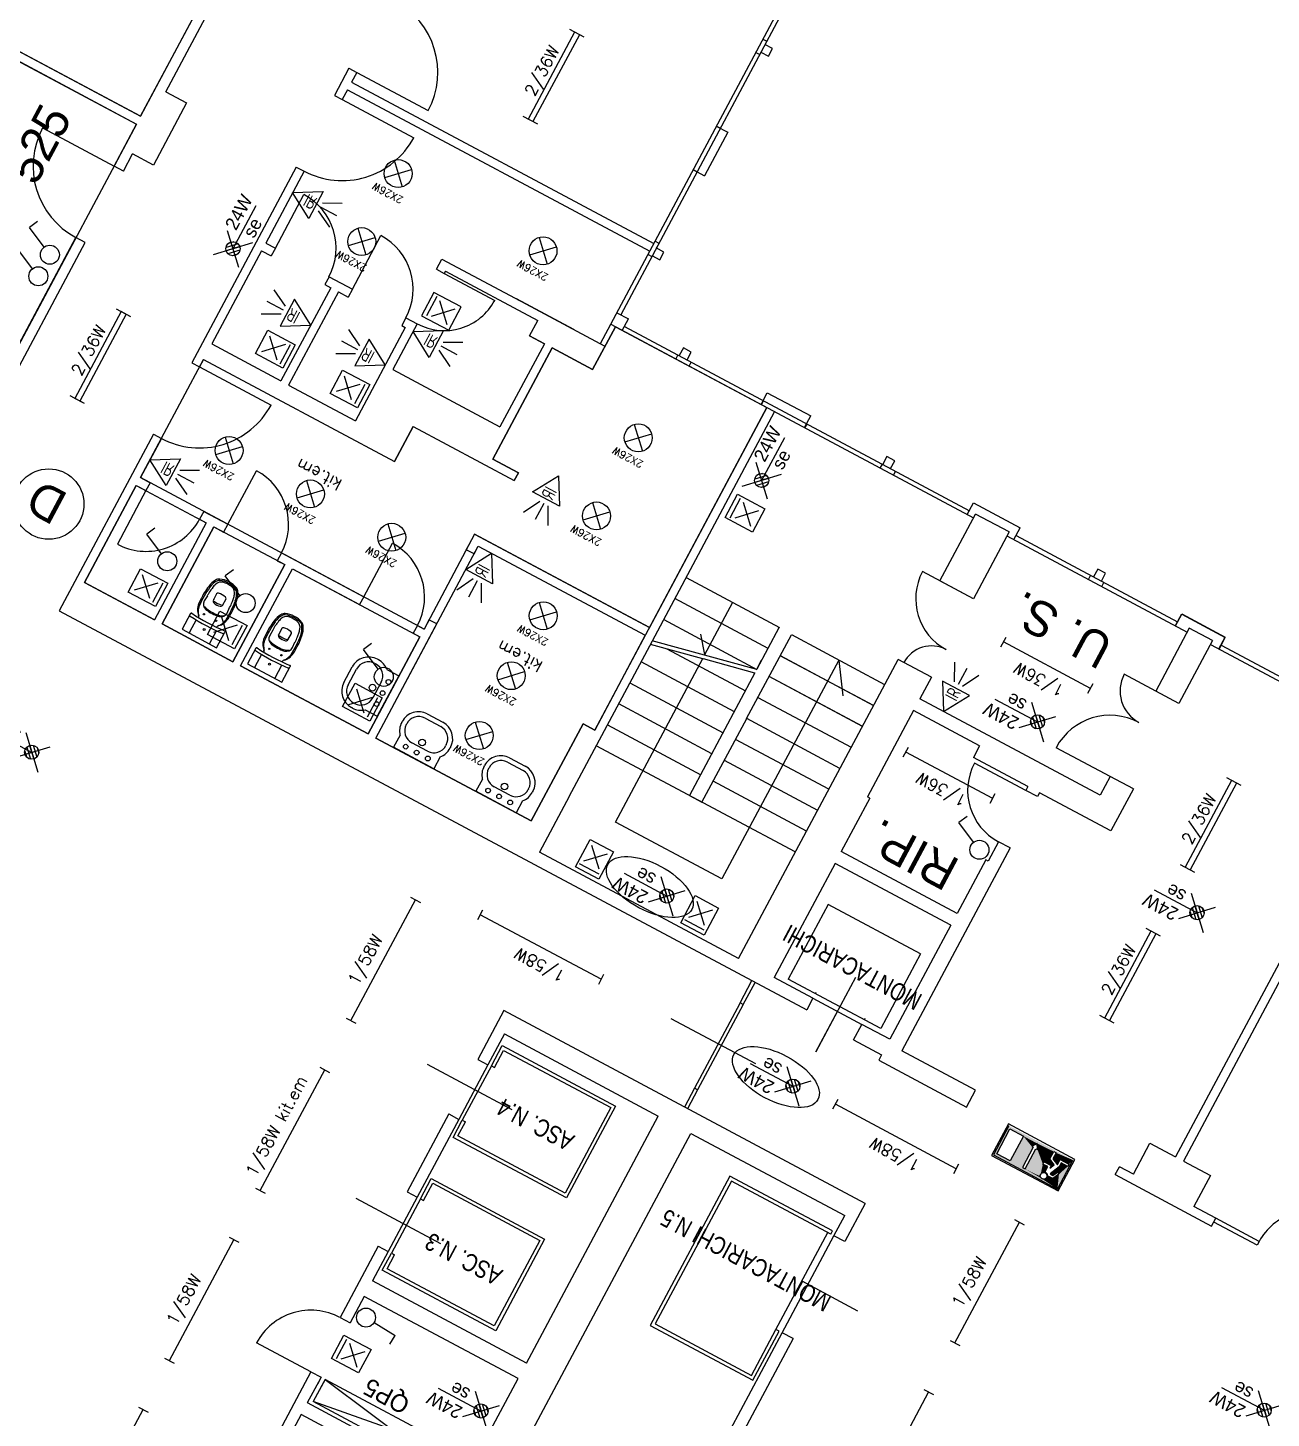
# Model space of a CAD drawing. Extents: x 1678829 to 1678895.5, y 4851385.5 to 4851457.1.
# Drawn here: x 1678856.42 to 1678870.54, y 4851420.92 to 4851436.71 of the extents above; entities that cross this region are included whole.
import ezdxf
from ezdxf.enums import TextEntityAlignment as Align

# ---------------------------------------------------------------- set-up
doc = ezdxf.new("R2010")
doc.units = 0
doc.header["$MEASUREMENT"] = 0
doc.layers.get('0').update_dxf_attribs({"linetype": 'CONTINUOUS'})
for name, color, linetype in [('ILLUMINAZIONE', 4, 'CONTINUOUS'), ('INFISSI', 160, 'CONTINUOUS'), ('Lighting', 50, 'CONTINUOUS'), ('NUOVI COMPONENTI DI PROGETTO', 230, 'CONTINUOUS'), ('QUADRI', 1, 'CONTINUOUS'), ('Room', 102, 'CONTINUOUS'), ('SanitationDevice', 9, 'CONTINUOUS'), ('Sink', 9, 'CONTINUOUS'), ('VUO3', 6, 'CONTINUOUS')]:
    doc.layers.add(name, color=color, linetype=linetype)
doc.styles.add('ROMANS', font='romans')
doc.styles.add('SPAC', font='isocp.shx')

# ---------------------------------------------------------------- blocks, each defined once
blk = doc.blocks.new('SE')
at = {"layer": 'ILLUMINAZIONE'}
for p, q in [((0.165, -0.165), (-0.167, 0.167)), ((0.152, 0.155), (-0.155, -0.152)), ((0.024, -0.077), (-0.077, 0.024)), ((0.056, -0.058), (-0.058, 0.056)), ((0.058, -0.056), (-0.056, 0.058)), ((0.077, -0.024), (-0.024, 0.077)), ((0.55, 0.001), (-0.001, 0.001)), ((0.075, 0.028), (0.028, 0.075)), ((-0.028, -0.075), (-0.075, -0.028))]:
    blk.add_line(p, q, dxfattribs=at)
blk.add_circle((0, 0), 0.0803, dxfattribs=at)
at = {"layer": 'ILLUMINAZIONE', "linetype": 'Continuous'}
for s, p in [('24W ', (0.191, 0.063)), ('se', (0.209, -0.158))]:
    blk.add_text(s, height=0.15, dxfattribs=at).set_placement(p)
blk = doc.blocks.new('proiet_est_parete')
for p, q in [((0, 0), (0, 3)), ((0, 3), (3.5, 3)), ((2.5, 0.5), (0.5, 2.5)), ((2.5, 2.5), (0.5, 0.5)), ((3, 2.75), (3, 0.25)), ((3.5, 3), (3.5, 0)), ((3.5, 0), (0, 0))]:
    blk.add_line(p, q)
blk = doc.blocks.new('rilevatore')
for p, q in [((3, 1.73), (0, 0)), ((3, -1.73), (3, 1.73)), ((0, 0), (3, -1.73)), ((3.56, 0.48), (5.54, 1.52)), ((3.54, -0.04), (5.63, -0.04)), ((3.54, -0.04), (5.63, -0.04)), ((3.56, -0.56), (5.54, -1.6))]:
    blk.add_line(p, q)
at = {"style": 'SPAC', "width": 0.8}
blk.add_text('IR', height=1.5, dxfattribs=at).set_placement((2.25, 0), align=Align.MIDDLE)
blk = doc.blocks.new('faretto')
for p, q in [((2, 2), (-2.01, -2.01)), ((2, -2.01), (-2.01, 2))]:
    blk.add_line(p, q)
blk.add_circle((0, 0), 2.83)
at = {"linetype": 'Continuous', "insert": (-3.36, 5.25), "char_height": 1.5, "width": 10.8093, "attachment_point": 1}
blk.add_mtext('{\\Fromans|c0;2X26W}', dxfattribs=at)
blk = doc.blocks.new('QUADRO')
at = {"layer": 'QUADRI'}
for p, q in [((9.39, -2.86), (-9.39, 0)), ((-9.39, -2.86), (9.39, 0)), ((-9.39, 0), (9.39, 0)), ((-9.39, -2.86), (-9.39, 0)), ((9.39, -2.86), (9.39, 0)), ((-9.39, -2.86), (9.39, -2.86))]:
    blk.add_line(p, q, dxfattribs=at)
at = {"layer": 'QUADRI', "color": 1}
for p, q in [((-9.39, -2.55), (-9.39, 0)), ((9.39, -2.55), (9.39, 0))]:
    blk.add_line(p, q, dxfattribs=at)
blk = doc.blocks.new('Pittog')
for p, q in [((0, 5.06), (0, 0)), ((10.69, 5.06), (0, 5.06)), ((0.2, 4.87), (0.2, 0.2)), ((10.49, 4.87), (0.2, 4.87)), ((5.6, 4.51), (5.6, 1.26)), ((6.01, 4.51), (5.6, 4.51)), ((6.01, 1.26), (6.01, 4.51)), ((8.01, 0.52), (8.01, 4.52)), ((8.01, 4.52), (10.16, 4.52)), ((10.16, 4.52), (10.16, 0.52)), ((10.49, 0.2), (10.49, 4.87)), ((10.69, 0), (10.69, 5.06)), ((1, 2.93), (1.47, 3.86)), ((1.33, 2.76), (1, 2.93)), ((1.69, 3.48), (1.33, 2.76)), ((1.46, 1.99), (2.14, 3.48)), ((1.46, 1.35), (1.46, 1.99)), ((1.47, 3.86), (2.32, 3.86)), ((2.14, 3.48), (1.69, 3.48)), ((2.55, 2.75), (2.22, 2.04)), ((2.22, 2.04), (3.16, 1.61)), ((2.55, 2.36), (2.55, 2.75)), ((3.7, 2.36), (2.55, 2.36)), ((2.92, 3.59), (2.92, 2.72)), ((2.92, 2.72), (3.7, 2.72)), ((3.7, 2.72), (3.7, 2.36)), ((0, 0), (10.69, 0)), ((0.43, 0.99), (0.43, 1.35)), ((0.43, 1.35), (1.46, 1.35)), ((1.82, 0.99), (0.43, 0.99)), ((2.79, 1.37), (1.82, 1.82)), ((1.82, 1.82), (1.82, 0.99)), ((2.79, 0.43), (2.79, 1.37)), ((3.16, 0.43), (2.79, 0.43)), ((3.16, 1.61), (3.16, 0.43)), ((5.34, 1.26), (5.81, 0.52)), ((5.6, 1.26), (5.34, 1.26)), ((5.81, 0.52), (6.27, 1.26)), ((6.27, 1.26), (6.01, 1.26)), ((10.16, 0.52), (8.01, 0.52))]:
    blk.add_line(p, q)
for centre, major_axis, start_param, end_param in [((2.81, 4.15), (0.335, 0.335), 5.497787, 11.780972), ((2.79, 4.1), (-0.376, 0.376), 1.264388, 2.609077)]:
    blk.add_ellipse(centre, major_axis=major_axis, ratio=1, start_param=start_param, end_param=end_param)
for points in [[(0.2, 4.87), (2.32, 3.86), (2.34, 4.15)], [(0.2, 4.87), (1.47, 3.86), (2.32, 3.86)], [(0.2, 4.87), (1, 2.93), (1.47, 3.86)], [(0.2, 4.87), (0.43, 1.35), (1, 2.93)], [(0.43, 0.99), (0.2, 4.87), (0.2, 0.2)], [(0.43, 0.99), (0.43, 1.35), (0.2, 4.87)], [(10.49, 4.87), (0.2, 4.87), (10.16, 4.52)], [(0.2, 4.87), (8.01, 4.52), (10.16, 4.52)], [(0.2, 4.87), (6.01, 4.51), (8.01, 4.52)], [(0.2, 4.87), (5.6, 4.51), (6.01, 4.51)], [(0.2, 4.87), (2.96, 4.6), (5.6, 4.51)], [(0.2, 4.87), (2.66, 4.6), (2.96, 4.6)], [(0.2, 4.87), (2.43, 4.43), (2.66, 4.6)], [(0.2, 4.87), (2.34, 4.15), (2.43, 4.43)], [(2.43, 3.87), (2.34, 4.15), (2.32, 3.86)], [(3.29, 4.15), (2.92, 2.72), (3.7, 2.72)], [(3.29, 4.15), (3.19, 3.87), (2.92, 2.72)], [(2.96, 4.6), (3.19, 4.43), (5.6, 4.51)], [(3.19, 4.43), (5.34, 1.26), (5.6, 4.51)], [(3.19, 4.43), (3.29, 4.15), (5.34, 1.26)], [(3.29, 4.15), (3.7, 2.72), (5.34, 1.26)], [(5.34, 1.26), (5.6, 1.26), (5.6, 4.51)], [(6.01, 4.51), (6.27, 1.26), (8.01, 4.52)], [(6.01, 4.51), (6.01, 1.26), (6.27, 1.26)], [(8.01, 0.52), (8.01, 4.52), (6.27, 1.26)], [(10.49, 4.87), (10.16, 4.52), (10.49, 0.2)], [(10.49, 0.2), (10.16, 4.52), (10.16, 0.52)], [(1.33, 2.76), (1, 2.93), (0.43, 1.35)], [(1.33, 2.76), (0.43, 1.35), (1.46, 1.35)], [(1.69, 3.48), (1.33, 2.76), (1.46, 1.99)], [(1.33, 2.76), (1.46, 1.35), (1.46, 1.99)], [(2.14, 3.48), (1.69, 3.48), (1.46, 1.99)], [(2.55, 2.36), (2.55, 2.75), (2.22, 2.04)], [(2.55, 2.36), (2.22, 2.04), (3.16, 1.61)], [(2.43, 3.87), (2.32, 3.86), (2.47, 3.68)], [(2.66, 3.7), (2.43, 3.87), (2.47, 3.68)], [(2.66, 3.7), (2.47, 3.68), (2.68, 3.58)], [(3.7, 2.36), (2.55, 2.36), (3.16, 1.61)], [(2.96, 3.7), (2.66, 3.7), (2.92, 3.59)], [(2.66, 3.7), (2.68, 3.58), (2.92, 3.59)], [(3.19, 3.87), (2.96, 3.7), (2.92, 2.72)], [(2.96, 3.7), (2.92, 3.59), (2.92, 2.72)], [(5.34, 1.26), (3.7, 2.36), (3.16, 0.43)], [(3.7, 2.36), (3.16, 1.61), (3.16, 0.43)], [(5.34, 1.26), (3.7, 2.72), (3.7, 2.36)], [(2.79, 0.43), (1.82, 0.99), (0.2, 0.2)], [(1.82, 0.99), (0.43, 0.99), (0.2, 0.2)], [(10.49, 0.2), (10.16, 0.52), (0.2, 0.2)], [(10.16, 0.52), (8.01, 0.52), (0.2, 0.2)], [(8.01, 0.52), (5.81, 0.52), (0.2, 0.2)], [(5.81, 0.52), (3.16, 0.43), (0.2, 0.2)], [(3.16, 0.43), (2.79, 0.43), (0.2, 0.2)], [(2.79, 1.37), (1.82, 1.82), (1.82, 0.99)], [(2.79, 0.43), (2.79, 1.37), (1.82, 0.99)], [(5.81, 0.52), (5.34, 1.26), (3.16, 0.43)], [(8.01, 0.52), (6.27, 1.26), (5.81, 0.52)]]:
    blk.add_solid(points)
blk = doc.blocks.new('WC-est')
at = {"linetype": 'Continuous'}
for p, q in [((-0.22, 0), (-0.22, -0.2)), ((0.22, 0), (-0.22, 0)), ((0.22, -0.2), (0.22, 0)), ((-0.13, -0.01), (-0.13, -0.169)), ((0.13, -0.169), (0.13, -0.01)), ((-0.14, -0.4), (-0.137, -0.467)), ((-0.055, -0.451), (-0.055, -0.535)), ((0.065, -0.535), (0.065, -0.451)), ((0.147, -0.467), (0.15, -0.4))]:
    blk.add_line(p, q, dxfattribs=at)
for centre, radius in [((0, -0.115), 0.011), ((-0.072, -0.265), 0.0075), ((0.083, -0.265), 0.0075)]:
    blk.add_circle(centre, radius, dxfattribs=at)
for centre, radius, start, end in [((-0.12, -0.01), 0.01, 90, 180), ((0.12, -0.01), 0.01, 0, 90), ((-0.21, -0.165), 0.01, 180, 275.428), ((-0.21, -0.2), 0.01, 180, 275.428), ((0, -2.375), 2.21, 84.572, 95.428), ((0, -2.41), 2.21, 84.572, 95.428), ((0.102, -0.381), 0.284, 164.6255, 181.9548), ((-0.056, -0.337), 0.12, 151.7717, 164.6255), ((0.102, -0.365), 0.269, 164.6255, 171.0268), ((-0.009, -0.355), 0.17, 133.3063, 154.0024), ((-0.056, -0.322), 0.105, 151.7717, 164.6255), ((-0.011, -0.337), 0.153, 137.5508, 154.897), ((-0.16, -0.195), 0.05, 313.3063, 344.5024), ((0.16, -0.185), 0.05, 203.2803, 230.5414), ((0.021, -0.337), 0.153, 25.103, 46.9073), ((0.02, -0.355), 0.17, 25.9976, 50.5414), ((0.067, -0.322), 0.105, 15.3745, 28.2283), ((-0.091, -0.365), 0.269, 8.9732, 15.3745), ((0.067, -0.337), 0.12, 15.3745, 28.2283), ((-0.091, -0.381), 0.284, 358.0452, 15.3745), ((0.21, -0.165), 0.01, 264.572, 0), ((0.21, -0.2), 0.01, 264.572, 0), ((0.67, -0.43), 0.853, 177.3585, 189.3014), ((0.867, -0.415), 1.035, 174.9406, 188.3884), ((-0.065, -0.397), 0.075, 100.7952, 182.2744), ((0.363, -0.477), 0.5, 178.964, 186.5864), ((-0.067, -0.408), 0.0727, 97.5589, 136.1756), ((0.005, -0.763), 0.448, 89.9971, 100.7952), ((0.005, -0.763), 0.435, 89.9971, 100.7952), ((-0.045, -0.451), 0.01, 162.1397, 180), ((-0.045, -0.466), 0.01, 161.9561, 180), ((-0.028, -0.457), 0.0277, 104.25, 162.1397), ((0.005, -0.65), 0.205, 77.3196, 102.6804), ((0.005, -0.587), 0.162, 75.75, 104.25), ((0.005, -0.763), 0.448, 79.2048, 90.0029), ((0.005, -0.763), 0.435, 79.2048, 90.0029), ((0.038, -0.457), 0.0277, 17.8603, 75.75), ((0.055, -0.451), 0.01, 0, 17.8603), ((0.055, -0.466), 0.01, 0, 18.0439), ((0.077, -0.408), 0.0727, 54.7411, 82.4411), ((0.075, -0.397), 0.075, 357.7256, 79.2048), ((-0.352, -0.477), 0.5, 353.4136, 1.036), ((-0.857, -0.415), 1.035, 351.6116, 5.0594), ((-0.659, -0.43), 0.853, 350.6986, 2.6415), ((0.077, -0.534), 0.251, 187.7505, 211.5129), ((0.077, -0.534), 0.236, 187.7505, 215.2562), ((0.539, -0.456), 0.677, 186.5864, 190.256), ((0.077, -0.549), 0.206, 187.7801, 201.0468), ((-0.03, -0.598), 0.0893, 196.2564, 256.6913), ((-0.035, -0.531), 0.0198, 192.6804, 257.3196), ((0.005, -0.35), 0.205, 257.3196, 282.6804), ((0.046, -0.531), 0.0198, 282.6804, 347.3196), ((0.04, -0.598), 0.0893, 283.3087, 343.7436), ((-0.066, -0.549), 0.206, 338.9532, 352.2199), ((-0.066, -0.534), 0.236, 324.7438, 352.2495), ((-0.529, -0.456), 0.677, 349.744, 353.4136), ((-0.066, -0.534), 0.251, 328.4871, 352.2495), ((-0.073, -0.633), 0.0713, 206.583, 248.2394), ((-0.084, -0.655), 0.0352, 205.3356, 239.8801), ((0, -0.429), 0.276, 248.2394, 271.0149), ((0.001, -0.465), 0.255, 246.7401, 271.0143), ((0, -0.444), 0.246, 258.1007, 271.1389), ((0.01, -0.444), 0.246, 268.8611, 281.8993), ((0.01, -0.465), 0.24, 268.9267, 293.3435), ((0.01, -0.465), 0.255, 268.9857, 293.2599), ((0.084, -0.633), 0.0563, 291.7606, 319.0218), ((0.084, -0.633), 0.0713, 291.7606, 333.417)]:
    blk.add_arc(centre, radius, start, end, dxfattribs=at)
blk = doc.blocks.new('Water')
at = {"linetype": 'Continuous', "xscale": 10.0939360962109, "yscale": 10.0939360962109, "zscale": 10.0939360962109}
blk.add_blockref('WC-est', (-0.05, 3.41), dxfattribs=at)
blk = doc.blocks.new('LVn')
for p, q in [((-0.257, 0), (0.257, 0)), ((-0.257, -0.152), (-0.257, 0)), ((0.257, -0.154), (0.257, 0)), ((-0.101, -0.141), (0.099, -0.141)), ((-0.309, -0.3), (-0.309, -0.29)), ((-0.253, -0.304), (-0.253, -0.294)), ((0.251, -0.293), (0.251, -0.303)), ((0.308, -0.29), (0.308, -0.3)), ((0.099, -0.455), (-0.101, -0.455)), ((0.099, -0.509), (-0.1, -0.509))]:
    blk.add_line(p, q)
for centre, radius in [((-0.142, -0.07), 0.027), ((0, -0.07), 0.0263), ((0.14, -0.07), 0.0263), ((-0.001, -0.198), 0.038)]:
    blk.add_circle(centre, radius)
for centre, radius, start, end in [((-0.1, -0.29), 0.209, 138.6889, 180), ((-0.101, -0.293), 0.152, 90, 180), ((0.099, -0.293), 0.152, 0, 90), ((0.099, -0.29), 0.209, 0, 40.8403), ((-0.1, -0.3), 0.209, 180, 270), ((-0.101, -0.303), 0.152, 180, 270), ((0.099, -0.3), 0.209, 270, 0), ((0.099, -0.303), 0.152, 270, 0)]:
    blk.add_arc(centre, radius, start, end)
blk = doc.blocks.new('Lavabo')
at = {"linetype": 'Continuous', "xscale": 10.10137376824194, "yscale": 10.10137376824194, "zscale": 10.10137376824194, "rotation": 360}
blk.add_blockref('LVn', (0.01, 2), dxfattribs=at)

msp = doc.modelspace()

# ---------------------------------------------------------------- linework, layer by layer
at = {"linetype": 'Continuous'}
for p, q in [((1678853.599, 4851437.778), (1678857.657, 4851435.612)), ((1678853.646, 4851437.867), (1678857.704, 4851435.701)), ((1678857.704, 4851435.701), (1678858.707, 4851437.58)), ((1678857.989, 4851435.979), (1678858.813, 4851437.523)), ((1678860.07, 4851436.246), (1678859.905, 4851435.937)), ((1678860.07, 4851436.246), (1678860.158, 4851436.199)), ((1678860.158, 4851436.199), (1678860.099, 4851436.088)), ((1678860.099, 4851436.088), (1678863.531, 4851434.257)), ((1678857.989, 4851435.979), (1678858.227, 4851435.852)), ((1678859.905, 4851435.937), (1678859.993, 4851435.89)), ((1678860.052, 4851436), (1678859.993, 4851435.89)), ((1678860.052, 4851436), (1678863.484, 4851434.168)), ((1678858.227, 4851435.852), (1678857.85, 4851435.146)), ((1678857.403, 4851435.136), (1678857.657, 4851435.612)), ((1678857.509, 4851435.079), (1678857.612, 4851435.273)), ((1678857.85, 4851435.146), (1678857.612, 4851435.273)), ((1678857.509, 4851435.079), (1678857.403, 4851435.136)), ((1678859.472, 4851435.125), (1678858.285, 4851432.902)), ((1678859.472, 4851435.125), (1678859.56, 4851435.078)), ((1678859.56, 4851435.078), (1678859.124, 4851434.262)), ((1678855.208, 4851431.025), (1678856.969, 4851434.324)), ((1678857.075, 4851434.268), (1678856.969, 4851434.324)), ((1678855.634, 4851431.568), (1678857.075, 4851434.268)), ((1678859.077, 4851434.174), (1678858.512, 4851433.116)), ((1678859.077, 4851434.174), (1678859.187, 4851434.115)), ((1678859.124, 4851434.262), (1678859.234, 4851434.203)), ((1678859.234, 4851434.203), (1678859.187, 4851434.115)), ((1678861.062, 4851433.965), (1678861.124, 4851434.079)), ((1678861.124, 4851434.079), (1678862.015, 4851433.604)), ((1678859.843, 4851433.879), (1678859.796, 4851433.79)), ((1678859.843, 4851433.879), (1678860.108, 4851433.737)), ((1678861.062, 4851433.965), (1678861.151, 4851433.917)), ((1678861.165, 4851433.944), (1678861.151, 4851433.917)), ((1678861.165, 4851433.944), (1678862.214, 4851433.384)), ((1678859.862, 4851433.755), (1678859.297, 4851432.696)), ((1678859.95, 4851433.708), (1678859.385, 4851432.649)), ((1678859.796, 4851433.79), (1678859.862, 4851433.755)), ((1678859.95, 4851433.708), (1678860.061, 4851433.649)), ((1678860.108, 4851433.737), (1678860.061, 4851433.649)), ((1678862.623, 4851433.279), (1678861.97, 4851433.627)), ((1678861.97, 4851433.627), (1678862.976, 4851433.09)), ((1678860.844, 4851433.344), (1678860.567, 4851432.824)), ((1678860.716, 4851433.412), (1678860.669, 4851433.324)), ((1678860.716, 4851433.412), (1678860.844, 4851433.344)), ((1678862.12, 4851433.207), (1678862.214, 4851433.384)), ((1678860.709, 4851433.303), (1678860.144, 4851432.244)), ((1678860.669, 4851433.324), (1678860.709, 4851433.303)), ((1678862.12, 4851433.207), (1678862.288, 4851433.118)), ((1678862.288, 4851433.118), (1678862.12, 4851433.207)), ((1678863.094, 4851433.311), (1678862.835, 4851432.826)), ((1678858.512, 4851433.116), (1678859.297, 4851432.696)), ((1678862.376, 4851433.071), (1678861.703, 4851431.809)), ((1678862.288, 4851433.118), (1678861.784, 4851432.174)), ((1678862.835, 4851432.826), (1678862.376, 4851433.071)), ((1678858.285, 4851432.902), (1678858.373, 4851432.855)), ((1678858.418, 4851432.939), (1678858.373, 4851432.855)), ((1678858.418, 4851432.939), (1678860.588, 4851431.781)), ((1678860.567, 4851432.824), (1678861.784, 4851432.174)), ((1678859.385, 4851432.649), (1678860.144, 4851432.244)), ((1678862.86, 4851428.732), (1678864.814, 4851432.393)), ((1678863.514, 4851429.746), (1678864.902, 4851432.346)), ((1678857.852, 4851432.091), (1678856.78, 4851430.084)), ((1678857.852, 4851432.091), (1678857.94, 4851432.044)), ((1678860.8, 4851432.178), (1678860.588, 4851431.781)), ((1678860.8, 4851432.178), (1678861.947, 4851431.565)), ((1678857.94, 4851432.044), (1678857.702, 4851431.598)), ((1678861.703, 4851431.809), (1678861.994, 4851431.654)), ((1678861.994, 4851431.654), (1678861.947, 4851431.565)), ((1678857.655, 4851431.51), (1678857.066, 4851430.407)), ((1678857.655, 4851431.51), (1678857.765, 4851431.451)), ((1678857.702, 4851431.598), (1678857.812, 4851431.539)), ((1678857.812, 4851431.539), (1678857.765, 4851431.451)), ((1678858.421, 4851431.214), (1678858.374, 4851431.126)), ((1678858.421, 4851431.214), (1678858.694, 4851431.068)), ((1678866.779, 4851430.425), (1678867.184, 4851431.184)), ((1678867.564, 4851430.982), (1678867.184, 4851431.184)), ((1678858.449, 4851431.086), (1678857.86, 4851429.983)), ((1678858.537, 4851431.039), (1678857.948, 4851429.936)), ((1678858.374, 4851431.126), (1678858.449, 4851431.086)), ((1678858.537, 4851431.039), (1678858.647, 4851430.98)), ((1678858.694, 4851431.068), (1678858.647, 4851430.98)), ((1678867.564, 4851430.982), (1678867.159, 4851430.223)), ((1678861.402, 4851430.779), (1678861.449, 4851430.867)), ((1678861.449, 4851430.867), (1678861.496, 4851430.956)), ((1678861.491, 4851430.732), (1678861.538, 4851430.82)), ((1678861.496, 4851430.956), (1678863.481, 4851429.896)), ((1678861.538, 4851430.82), (1678863.434, 4851429.808)), ((1678859.303, 4851430.743), (1678859.256, 4851430.655)), ((1678859.303, 4851430.743), (1678860.238, 4851430.244)), ((1678861.491, 4851430.732), (1678861.402, 4851430.779)), ((1678858.751, 4851429.508), (1678859.34, 4851430.611)), ((1678858.839, 4851429.461), (1678859.428, 4851430.563)), ((1678859.256, 4851430.655), (1678859.34, 4851430.611)), ((1678859.428, 4851430.563), (1678860.191, 4851430.156)), ((1678857.066, 4851430.407), (1678857.86, 4851429.983)), ((1678867.159, 4851430.223), (1678866.779, 4851430.425)), ((1678860.238, 4851430.244), (1678860.191, 4851430.156)), ((1678856.78, 4851430.084), (1678865.267, 4851425.554)), ((1678857.948, 4851429.936), (1678858.751, 4851429.508)), ((1678860.374, 4851428.641), (1678861.067, 4851429.938)), ((1678860.847, 4851429.919), (1678860.8, 4851429.831)), ((1678860.847, 4851429.919), (1678860.922, 4851429.879)), ((1678860.978, 4851429.985), (1678860.922, 4851429.879)), ((1678861.067, 4851429.938), (1678860.978, 4851429.985)), ((1678869.61, 4851429.889), (1678869.229, 4851429.175)), ((1678869.875, 4851429.748), (1678869.61, 4851429.889)), ((1678860.286, 4851428.688), (1678860.875, 4851429.791)), ((1678860.8, 4851429.831), (1678860.875, 4851429.791)), ((1678862.571, 4851427.979), (1678863.514, 4851429.746)), ((1678863.513, 4851429.743), (1678863.513, 4851429.743)), ((1678869.875, 4851429.748), (1678869.493, 4851429.033)), ((1678858.839, 4851429.461), (1678860.286, 4851428.688)), ((1678864.491, 4851426.138), (1678866.304, 4851429.534)), ((1678866.683, 4851429.332), (1678866.304, 4851429.534)), ((1678866.683, 4851429.332), (1678866.551, 4851429.085)), ((1678868.598, 4851427.992), (1678866.551, 4851429.085)), ((1678869.493, 4851429.033), (1678869.229, 4851429.175)), ((1678866.48, 4851428.953), (1678865.958, 4851427.973)), ((1678867.23, 4851428.552), (1678866.48, 4851428.953)), ((1678862.139, 4851427.699), (1678862.727, 4851428.802)), ((1678862.727, 4851428.802), (1678862.86, 4851428.732)), ((1678860.374, 4851428.641), (1678862.139, 4851427.699)), ((1678867.23, 4851428.552), (1678867.16, 4851428.42)), ((1678867.777, 4851428.09), (1678867.16, 4851428.42)), ((1678868.711, 4851428.204), (1678868.598, 4851427.992)), ((1678868.975, 4851428.063), (1678868.711, 4851428.204)), ((1678862.571, 4851427.979), (1678862.232, 4851427.344)), ((1678867.777, 4851428.09), (1678867.754, 4851428.046)), ((1678867.886, 4851427.976), (1678867.754, 4851428.046)), ((1678867.91, 4851428.02), (1678867.886, 4851427.976)), ((1678868.721, 4851427.586), (1678867.91, 4851428.02)), ((1678868.975, 4851428.063), (1678868.721, 4851427.586)), ((1678865.984, 4851427.959), (1678865.659, 4851427.351)), ((1678865.984, 4851427.959), (1678865.958, 4851427.973)), ((1678871.583, 4851427.872), (1678869.454, 4851423.885)), ((1678871.671, 4851427.825), (1678869.543, 4851423.838)), ((1678864.491, 4851426.138), (1678862.232, 4851427.344)), ((1678866.974, 4851426.649), (1678865.659, 4851427.351)), ((1678867.575, 4851427.393), (1678866.346, 4851425.091)), ((1678867.443, 4851427.464), (1678867.325, 4851427.243)), ((1678867.575, 4851427.393), (1678867.443, 4851427.464)), ((1678865.589, 4851427.218), (1678864.896, 4851425.921)), ((1678866.903, 4851426.517), (1678865.589, 4851427.218)), ((1678867.299, 4851427.258), (1678866.974, 4851426.649)), ((1678867.325, 4851427.243), (1678867.299, 4851427.258)), ((1678866.903, 4851426.517), (1678866.211, 4851425.22)), ((1678864.511, 4851425.634), (1678864.645, 4851425.886)), ((1678864.546, 4851425.616), (1678864.68, 4851425.867)), ((1678865.337, 4851425.686), (1678864.896, 4851425.921)), ((1678864.546, 4851425.616), (1678864.511, 4851425.634)), ((1678865.337, 4851425.686), (1678865.267, 4851425.554)), ((1678861.828, 4851425.546), (1678861.531, 4851424.99)), ((1678865.93, 4851423.356), (1678861.828, 4851425.546)), ((1678865.799, 4851425.213), (1678865.893, 4851425.389)), ((1678866.211, 4851425.22), (1678865.893, 4851425.389)), ((1678861.834, 4851425.282), (1678861.646, 4851424.929)), ((1678861.834, 4851425.282), (1678863.581, 4851424.349)), ((1678865.799, 4851425.213), (1678866.117, 4851425.043)), ((1678861.531, 4851424.99), (1678861.646, 4851424.929)), ((1678866.117, 4851425.043), (1678866.084, 4851424.982)), ((1678866.084, 4851424.982), (1678867.081, 4851424.449)), ((1678867.184, 4851424.643), (1678866.346, 4851425.091)), ((1678863.993, 4851424.664), (1678863.879, 4851424.451)), ((1678864.028, 4851424.645), (1678863.993, 4851424.664)), ((1678864.028, 4851424.645), (1678863.914, 4851424.432)), ((1678867.081, 4851424.449), (1678867.184, 4851424.643)), ((1678861.202, 4851424.373), (1678860.731, 4851423.49)), ((1678861.202, 4851424.373), (1678861.316, 4851424.311)), ((1678862.084, 4851421.544), (1678863.581, 4851424.349)), ((1678861.316, 4851424.311), (1678860.845, 4851423.429)), ((1678861.715, 4851419.961), (1678863.952, 4851424.152)), ((1678863.952, 4851424.152), (1678865.698, 4851423.219)), ((1678868.975, 4851423.688), (1678869.163, 4851424.04)), ((1678869.163, 4851424.04), (1678869.454, 4851423.885)), ((1678868.769, 4851423.684), (1678868.816, 4851423.772)), ((1678868.975, 4851423.688), (1678868.816, 4851423.772)), ((1678869.543, 4851423.838), (1678869.851, 4851423.673)), ((1678868.769, 4851423.684), (1678869.863, 4851423.1)), ((1678869.851, 4851423.673), (1678869.663, 4851423.32)), ((1678860.731, 4851423.49), (1678860.845, 4851423.429)), ((1678865.93, 4851423.356), (1678865.699, 4851422.924)), ((1678869.91, 4851423.188), (1678869.663, 4851423.32)), ((1678865.576, 4851422.99), (1678865.698, 4851423.219)), ((1678869.863, 4851423.1), (1678869.91, 4851423.188)), ((1678865.699, 4851422.924), (1678865.576, 4851422.99)), ((1678860.401, 4851422.873), (1678859.968, 4851422.061)), ((1678860.516, 4851422.812), (1678860.337, 4851422.476)), ((1678860.401, 4851422.873), (1678860.516, 4851422.812)), ((1678862.084, 4851421.544), (1678860.337, 4851422.476)), ((1678860.243, 4851422.3), (1678860.083, 4851422)), ((1678861.989, 4851421.368), (1678860.243, 4851422.3)), ((1678859.968, 4851422.061), (1678860.083, 4851422)), ((1678863.97, 4851419.982), (1678864.987, 4851421.887)), ((1678865.111, 4851421.821), (1678864.094, 4851419.916)), ((1678865.111, 4851421.821), (1678864.987, 4851421.887)), ((1678859.638, 4851421.444), (1678859.181, 4851420.588)), ((1678859.745, 4851421.369), (1678859.596, 4851421.091)), ((1678859.638, 4851421.444), (1678859.753, 4851421.382)), ((1678859.753, 4851421.382), (1678859.711, 4851421.303)), ((1678861.344, 4851420.159), (1678861.989, 4851421.368)), ((1678861.344, 4851420.159), (1678859.597, 4851421.092)), ((1678859.527, 4851420.959), (1678859.296, 4851420.527)), ((1678861.274, 4851420.027), (1678859.527, 4851420.959))]:
    msp.add_line(p, q, dxfattribs=at)
msp.add_circle((1678856.661, 4851431.298), 0.4, dxfattribs=at)
at = {"layer": 'ILLUMINAZIONE', "linetype": 'Continuous'}
for p, q in [((1678862.739, 4851436.598), (1678862.576, 4851436.686)), ((1678862.629, 4851436.657), (1678862.103, 4851435.67)), ((1678862.686, 4851436.627), (1678862.159, 4851435.64)), ((1678862.212, 4851435.612), (1678862.049, 4851435.699)), ((1678856.533, 4851434.507), (1678856.441, 4851434.438)), ((1678856.609, 4851434.215), (1678856.441, 4851434.438)), ((1678856.478, 4851433.97), (1678856.311, 4851434.194)), ((1678857.594, 4851433.424), (1678857.43, 4851433.511)), ((1678857.484, 4851433.483), (1678856.957, 4851432.496)), ((1678857.54, 4851433.453), (1678857.013, 4851432.466)), ((1678857.54, 4851433.453), (1678857.013, 4851432.466)), ((1678857.594, 4851433.424), (1678857.484, 4851433.483)), ((1678857.067, 4851432.438), (1678856.904, 4851432.525)), ((1678857.067, 4851432.438), (1678856.958, 4851432.496)), ((1678857.867, 4851431.026), (1678857.775, 4851430.957)), ((1678857.942, 4851430.734), (1678857.775, 4851430.957)), ((1678858.757, 4851430.551), (1678858.665, 4851430.482)), ((1678858.832, 4851430.259), (1678858.665, 4851430.482)), ((1678860.324, 4851429.714), (1678860.233, 4851429.645)), ((1678867.472, 4851429.678), (1678867.531, 4851429.788)), ((1678868.487, 4851429.205), (1678867.501, 4851429.732)), ((1678860.4, 4851429.422), (1678860.233, 4851429.645)), ((1678868.459, 4851429.152), (1678868.517, 4851429.261)), ((1678866.363, 4851428.429), (1678866.421, 4851428.538)), ((1678867.378, 4851427.956), (1678866.391, 4851428.482)), ((1678870.089, 4851428.16), (1678869.563, 4851427.174)), ((1678870.199, 4851428.102), (1678870.036, 4851428.189)), ((1678867.349, 4851427.902), (1678867.408, 4851428.012)), ((1678870.145, 4851428.13), (1678869.619, 4851427.144)), ((1678867.087, 4851427.751), (1678866.995, 4851427.682)), ((1678867.162, 4851427.459), (1678866.995, 4851427.682)), ((1678869.672, 4851427.115), (1678869.509, 4851427.202)), ((1678860.091, 4851425.432), (1678860.824, 4851426.805)), ((1678860.77, 4851426.834), (1678860.88, 4851426.775)), ((1678861.532, 4851426.581), (1678861.591, 4851426.69)), ((1678862.933, 4851425.902), (1678861.561, 4851426.634)), ((1678869.175, 4851426.449), (1678868.649, 4851425.462)), ((1678869.232, 4851426.419), (1678868.705, 4851425.432)), ((1678869.285, 4851426.39), (1678869.122, 4851426.477)), ((1678862.905, 4851425.848), (1678862.963, 4851425.958)), ((1678860.038, 4851425.461), (1678860.147, 4851425.403)), ((1678868.759, 4851425.403), (1678868.595, 4851425.491)), ((1678859.061, 4851423.502), (1678859.794, 4851424.875)), ((1678859.74, 4851424.904), (1678859.85, 4851424.845)), ((1678865.563, 4851424.429), (1678865.622, 4851424.539)), ((1678866.965, 4851423.75), (1678865.592, 4851424.483)), ((1678866.936, 4851423.696), (1678866.994, 4851423.806)), ((1678859.007, 4851423.531), (1678859.117, 4851423.472)), ((1678866.948, 4851421.772), (1678867.681, 4851423.145)), ((1678867.627, 4851423.174), (1678867.737, 4851423.115)), ((1678858.031, 4851421.572), (1678858.763, 4851422.945)), ((1678858.71, 4851422.973), (1678858.819, 4851422.915)), ((1678860.355, 4851422.003), (1678860.593, 4851421.858)), ((1678860.532, 4851421.76), (1678860.593, 4851421.858)), ((1678866.894, 4851421.801), (1678867.004, 4851421.743)), ((1678857.977, 4851421.601), (1678858.086, 4851421.542)), ((1678865.918, 4851419.842), (1678866.65, 4851421.215)), ((1678866.597, 4851421.243), (1678866.706, 4851421.185)), ((1678857.679, 4851421.043), (1678857.789, 4851420.985)), ((1678857, 4851419.642), (1678857.733, 4851421.015))]:
    msp.add_line(p, q, dxfattribs=at)
at = {"layer": 'ILLUMINAZIONE'}
for p, q in [((1678861.082, 4851421.258), (1678861.569, 4851420.999)), ((1678861.501, 4851421.224), (1678861.637, 4851420.774)), ((1678861.361, 4851420.936), (1678861.777, 4851421.062)), ((1678861.512, 4851421.058), (1678861.554, 4851420.921)), ((1678861.544, 4851421.077), (1678861.591, 4851420.923)), ((1678861.546, 4851421.077), (1678861.593, 4851420.924)), ((1678861.583, 4851421.079), (1678861.625, 4851420.943)), ((1678861.629, 4851421.053), (1678861.648, 4851420.99)), ((1678861.489, 4851421.011), (1678861.508, 4851420.947))]:
    msp.add_line(p, q, dxfattribs=at)
at = {"layer": 'ILLUMINAZIONE', "linetype": 'Continuous'}
for centre in [(1678856.674, 4851434.129), (1678856.543, 4851433.884), (1678858.007, 4851430.648), (1678858.897, 4851430.173), (1678860.465, 4851429.336), (1678867.227, 4851427.372), (1678860.263, 4851422.06)]:
    msp.add_circle(centre, 0.108, dxfattribs=at)
at = {"layer": 'ILLUMINAZIONE'}
msp.add_circle((1678861.568, 4851421), 0.0803, dxfattribs=at)
at = {"layer": 'INFISSI', "linetype": 'Continuous'}
for p, q in [((1678865.287, 4851437.547), (1678862.923, 4851433.119)), ((1678865.261, 4851437.391), (1678863.156, 4851433.448)), ((1678864.769, 4851436.577), (1678864.813, 4851436.553)), ((1678864.879, 4851436.471), (1678864.791, 4851436.518)), ((1678864.689, 4851436.427), (1678864.733, 4851436.403)), ((1678864.744, 4851436.43), (1678864.832, 4851436.383)), ((1678864.832, 4851436.383), (1678864.879, 4851436.471)), ((1678860.158, 4851436.199), (1678860.969, 4851435.765)), ((1678859.993, 4851435.89), (1678860.805, 4851435.457)), ((1678856.591, 4851435.569), (1678857.403, 4851435.136)), ((1678864.238, 4851435.589), (1678864.37, 4851435.519)), ((1678864.242, 4851435.589), (1678864.286, 4851435.565)), ((1678864.37, 4851435.519), (1678864.107, 4851435.025)), ((1678863.974, 4851435.095), (1678864.107, 4851435.025)), ((1678863.978, 4851435.095), (1678864.022, 4851435.071)), ((1678859.234, 4851434.203), (1678859.559, 4851434.812)), ((1678860.108, 4851433.737), (1678860.433, 4851434.346)), ((1678863.465, 4851434.133), (1678863.509, 4851434.11)), ((1678863.545, 4851434.283), (1678863.589, 4851434.26)), ((1678863.645, 4851434.16), (1678863.557, 4851434.207)), ((1678863.598, 4851434.072), (1678863.645, 4851434.16)), ((1678863.51, 4851434.119), (1678863.598, 4851434.072)), ((1678861.151, 4851433.917), (1678861.724, 4851433.611)), ((1678863.112, 4851433.471), (1678863.244, 4851433.401)), ((1678863.173, 4851433.269), (1678863.244, 4851433.401)), ((1678863.041, 4851433.339), (1678867.161, 4851431.14)), ((1678863.197, 4851433.313), (1678867.114, 4851431.222)), ((1678863.866, 4851433.071), (1678863.819, 4851432.983)), ((1678863.955, 4851433.024), (1678863.866, 4851433.071)), ((1678863.782, 4851432.944), (1678863.805, 4851432.988)), ((1678863.908, 4851432.936), (1678863.955, 4851433.024)), ((1678863.932, 4851432.864), (1678863.955, 4851432.908)), ((1678858.373, 4851432.855), (1678859.185, 4851432.422)), ((1678864.749, 4851432.43), (1678864.819, 4851432.562)), ((1678864.819, 4851432.562), (1678865.313, 4851432.299)), ((1678864.752, 4851432.426), (1678864.776, 4851432.47)), ((1678865.243, 4851432.166), (1678865.313, 4851432.299)), ((1678865.246, 4851432.162), (1678865.27, 4851432.206)), ((1678866.178, 4851431.837), (1678866.131, 4851431.749)), ((1678866.266, 4851431.79), (1678866.178, 4851431.837)), ((1678866.219, 4851431.702), (1678866.266, 4851431.79)), ((1678858.694, 4851431.068), (1678859.019, 4851431.677)), ((1678866.102, 4851431.705), (1678866.126, 4851431.749)), ((1678866.252, 4851431.625), (1678866.276, 4851431.669)), ((1678857.765, 4851431.451), (1678857.44, 4851430.842)), ((1678867.09, 4851431.178), (1678867.161, 4851431.31)), ((1678867.161, 4851431.31), (1678867.69, 4851431.027)), ((1678867.619, 4851430.895), (1678867.69, 4851431.027)), ((1678860.238, 4851430.244), (1678860.563, 4851430.853)), ((1678867.54, 4851430.937), (1678869.587, 4851429.845)), ((1678867.643, 4851430.939), (1678869.478, 4851429.96)), ((1678867.159, 4851430.223), (1678866.581, 4851430.531)), ((1678868.571, 4851430.56), (1678868.524, 4851430.471)), ((1678868.659, 4851430.513), (1678868.571, 4851430.56)), ((1678868.612, 4851430.424), (1678868.659, 4851430.513)), ((1678863.897, 4851430.463), (1678864.956, 4851429.898)), ((1678868.466, 4851430.443), (1678868.49, 4851430.487)), ((1678868.616, 4851430.363), (1678868.64, 4851430.407)), ((1678864.829, 4851429.659), (1678863.77, 4851430.224)), ((1678864.107, 4851429.581), (1678864.428, 4851430.182)), ((1678869.453, 4851429.919), (1678869.524, 4851430.051)), ((1678869.454, 4851429.916), (1678869.525, 4851430.048)), ((1678869.524, 4851430.051), (1678870.018, 4851429.787)), ((1678869.525, 4851430.048), (1678870.019, 4851429.784)), ((1678863.643, 4851429.986), (1678864.702, 4851429.421)), ((1678864.703, 4851429.426), (1678864.954, 4851429.897)), ((1678864.7, 4851429.421), (1678863.513, 4851429.746)), ((1678864.109, 4851429.591), (1678864.063, 4851429.819)), ((1678864.584, 4851428.863), (1678865.092, 4851429.814)), ((1678865.093, 4851429.815), (1678866.151, 4851429.249)), ((1678869.947, 4851429.655), (1678870.018, 4851429.787)), ((1678869.948, 4851429.652), (1678870.019, 4851429.784)), ((1678864.088, 4851429.542), (1678863.492, 4851429.705)), ((1678863.678, 4851429.655), (1678864.572, 4851429.178)), ((1678864.966, 4851429.577), (1678866.025, 4851429.012)), ((1678866.024, 4851429.011), (1678864.966, 4851429.576)), ((1678869.851, 4851429.704), (1678871.907, 4851428.606)), ((1678869.972, 4851429.696), (1678871.798, 4851428.721)), ((1678863.096, 4851427.687), (1678864.087, 4851429.544)), ((1678864.445, 4851428.94), (1678863.386, 4851429.505)), ((1678864.082, 4851429.543), (1678864.095, 4851429.54)), ((1678864.679, 4851429.379), (1678864.094, 4851429.54)), ((1678865.631, 4851429.527), (1678864.304, 4851427.042)), ((1678864.7, 4851429.422), (1678864.755, 4851429.524)), ((1678864.704, 4851429.429), (1678864.7, 4851429.422)), ((1678865.631, 4851429.52), (1678865.63, 4851429.527)), ((1678865.631, 4851429.523), (1678865.677, 4851429.121)), ((1678866.683, 4851429.332), (1678866.37, 4851429.499)), ((1678863.259, 4851429.267), (1678864.317, 4851428.702)), ((1678864.679, 4851429.38), (1678863.936, 4851427.987)), ((1678865.898, 4851428.774), (1678864.839, 4851429.339)), ((1678865.901, 4851428.772), (1678864.888, 4851429.313)), ((1678869.229, 4851429.175), (1678868.871, 4851429.365)), ((1678864.712, 4851429.101), (1678865.77, 4851428.536)), ((1678864.19, 4851428.463), (1678863.132, 4851429.029)), ((1678863.005, 4851428.79), (1678864.063, 4851428.225)), ((1678864.077, 4851427.912), (1678864.586, 4851428.864)), ((1678865.643, 4851428.297), (1678864.585, 4851428.862)), ((1678865.517, 4851428.061), (1678864.459, 4851428.626)), ((1678865.136, 4851427.347), (1678862.877, 4851428.552)), ((1678868.711, 4851428.204), (1678868.098, 4851428.531)), ((1678864.331, 4851428.388), (1678865.39, 4851427.823)), ((1678867.754, 4851428.046), (1678867.171, 4851428.357)), ((1678865.263, 4851427.585), (1678864.204, 4851428.15)), ((1678863.936, 4851427.987), (1678864.077, 4851427.912)), ((1678864.304, 4851427.042), (1678863.096, 4851427.687)), ((1678865.509, 4851426.751), (1678865.057, 4851425.904)), ((1678866.559, 4851426.19), (1678865.509, 4851426.751)), ((1678866.559, 4851426.19), (1678866.107, 4851425.343)), ((1678865.37, 4851425.079), (1678865.823, 4851425.926)), ((1678866.107, 4851425.343), (1678865.057, 4851425.904)), ((1678864.506, 4851425.626), (1678863.993, 4851424.664)), ((1678864.546, 4851425.616), (1678864.028, 4851424.645)), ((1678865.337, 4851425.686), (1678865.893, 4851425.389)), ((1678865.366, 4851425.739), (1678865.375, 4851425.757)), ((1678864.69, 4851424.94), (1678863.729, 4851425.453)), ((1678865.615, 4851425.538), (1678865.37, 4851425.079)), ((1678865.922, 4851425.442), (1678865.931, 4851425.46)), ((1678861.686, 4851424.919), (1678861.808, 4851425.148)), ((1678861.808, 4851425.148), (1678863.096, 4851424.461)), ((1678861.721, 4851424.9), (1678861.825, 4851425.094)), ((1678861.825, 4851425.094), (1678863.042, 4851424.444)), ((1678861.924, 4851424.419), (1678860.963, 4851424.933)), ((1678861.646, 4851424.929), (1678861.316, 4851424.311)), ((1678861.686, 4851424.919), (1678861.356, 4851424.301)), ((1678861.686, 4851424.919), (1678861.721, 4851424.9)), ((1678863.042, 4851424.444), (1678862.524, 4851423.474)), ((1678863.096, 4851424.461), (1678862.541, 4851423.42)), ((1678861.253, 4851424.107), (1678861.356, 4851424.301)), ((1678861.307, 4851424.124), (1678861.392, 4851424.282)), ((1678861.356, 4851424.301), (1678861.392, 4851424.282)), ((1678862.541, 4851423.42), (1678861.253, 4851424.107)), ((1678862.524, 4851423.474), (1678861.307, 4851424.124)), ((1678860.881, 4851423.41), (1678861.003, 4851423.64)), ((1678860.916, 4851423.391), (1678861.02, 4851423.586)), ((1678861.003, 4851423.64), (1678862.291, 4851422.952)), ((1678861.02, 4851423.586), (1678862.237, 4851422.936)), ((1678864.395, 4851423.665), (1678863.491, 4851421.972)), ((1678864.411, 4851423.611), (1678863.545, 4851421.988)), ((1678865.559, 4851423.044), (1678864.395, 4851423.665)), ((1678865.541, 4851423.009), (1678864.411, 4851423.611)), ((1678861.113, 4851422.899), (1678860.151, 4851423.413)), ((1678860.845, 4851423.429), (1678860.516, 4851422.812)), ((1678860.881, 4851423.41), (1678860.551, 4851422.793)), ((1678860.881, 4851423.41), (1678860.916, 4851423.391)), ((1678870.381, 4851422.881), (1678869.887, 4851423.144)), ((1678870.404, 4851422.925), (1678869.91, 4851423.188)), ((1678862.237, 4851422.936), (1678861.719, 4851421.965)), ((1678862.291, 4851422.952), (1678861.736, 4851421.911)), ((1678864.917, 4851421.925), (1678865.505, 4851423.027)), ((1678864.987, 4851421.887), (1678865.576, 4851422.99)), ((1678865.541, 4851423.009), (1678865.559, 4851423.044)), ((1678870.404, 4851422.925), (1678870.381, 4851422.881)), ((1678860.448, 4851422.599), (1678860.551, 4851422.793)), ((1678860.502, 4851422.615), (1678860.586, 4851422.774)), ((1678860.551, 4851422.793), (1678860.586, 4851422.774)), ((1678861.719, 4851421.965), (1678860.502, 4851422.615)), ((1678861.736, 4851421.911), (1678860.448, 4851422.599)), ((1678865.211, 4851422.476), (1678865.844, 4851422.138)), ((1678863.545, 4851421.988), (1678864.639, 4851421.404)), ((1678863.491, 4851421.972), (1678864.655, 4851421.35)), ((1678864.639, 4851421.404), (1678864.917, 4851421.925)), ((1678864.655, 4851421.35), (1678864.952, 4851421.906)), ((1678864.952, 4851421.906), (1678864.917, 4851421.925)), ((1678859.638, 4851421.444), (1678859.021, 4851421.773))]:
    msp.add_line(p, q, dxfattribs=at)
for centre, radius, start, end in [((1678860.158, 4851436.199), 0.92, 331.9064, 61.9064), ((1678857.403, 4851435.136), 0.92, 151.9064, 241.9064), ((1678859.993, 4851435.89), 0.92, 241.9064, 331.9064), ((1678859.234, 4851434.203), 0.69, 331.9064, 61.9064), ((1678860.108, 4851433.737), 0.69, 331.9064, 61.9064), ((1678861.151, 4851433.917), 0.65, 241.9064, 331.9064), ((1678858.373, 4851432.855), 0.92, 241.9064, 331.9064), ((1678858.694, 4851431.068), 0.69, 331.9064, 61.9064), ((1678857.765, 4851431.451), 0.69, 241.9064, 331.9064), ((1678860.238, 4851430.244), 0.69, 331.9064, 61.9064), ((1678867.159, 4851430.223), 0.655, 151.9064, 241.9064), ((1678866.683, 4851429.332), 0.355, 61.9064, 151.9064), ((1678869.229, 4851429.175), 0.405, 151.9065, 241.9065), ((1678868.711, 4851428.204), 0.695, 61.9065, 151.9065), ((1678867.754, 4851428.046), 0.66, 151.9064, 241.9064), ((1678870.972, 4851422.621), 0.645, 61.9064, 151.9064), ((1678859.638, 4851421.444), 0.7, 61.9064, 151.9064)]:
    msp.add_arc(centre, radius, start, end, dxfattribs=at)
at = {"layer": 'NUOVI COMPONENTI DI PROGETTO', "linetype": 'Continuous'}
for centre in [(1678863.485, 4851426.949), (1678864.917, 4851424.791)]:
    msp.add_ellipse(centre, major_axis=(-0.477, 0.255), ratio=0.49197, dxfattribs=at)
at = {"layer": 'Room', "linetype": 'Continuous'}
for points in [[(1678857.704, 4851435.701), (1678853.646, 4851437.867), (1678853.707, 4851437.981), (1678853.002, 4851438.358), (1678855.361, 4851442.778), (1678856.067, 4851442.401), (1678856.095, 4851442.454), (1678860.153, 4851440.288)], [(1678855.208, 4851431.025), (1678851.15, 4851433.191), (1678851.197, 4851433.279), (1678850.492, 4851433.656), (1678852.86, 4851438.093), (1678853.566, 4851437.717), (1678853.599, 4851437.778), (1678857.657, 4851435.612)], [(1678860.922, 4851429.879), (1678857.702, 4851431.598), (1678858.418, 4851432.939), (1678860.588, 4851431.781), (1678860.8, 4851432.178), (1678861.947, 4851431.565), (1678861.994, 4851431.654), (1678861.703, 4851431.809), (1678862.376, 4851433.071), (1678862.835, 4851432.826), (1678863.094, 4851433.311), (1678864.814, 4851432.393), (1678863.481, 4851429.896), (1678861.496, 4851430.956)], [(1678857.86, 4851429.983), (1678857.066, 4851430.407), (1678857.655, 4851431.51), (1678858.449, 4851431.086)], [(1678858.751, 4851429.508), (1678857.948, 4851429.936), (1678858.537, 4851431.039), (1678859.34, 4851430.611)], [(1678862.139, 4851427.699), (1678860.374, 4851428.641), (1678861.538, 4851430.82), (1678863.434, 4851429.808), (1678862.86, 4851428.732), (1678862.727, 4851428.802)], [(1678860.286, 4851428.688), (1678858.839, 4851429.461), (1678859.428, 4851430.563), (1678860.875, 4851429.791)]]:
    msp.add_lwpolyline(points, close=True, dxfattribs=at)

# ---------------------------------------------------------------- block references
at = {"linetype": 'Continuous'}
for p, rotation in [((1678858.753, 4851434.197), 61.90641779405802), ((1678864.755, 4851431.566), 61.90641779405802), ((1678867.887, 4851428.825), 151.906417794058), ((1678869.698, 4851426.658), 151.906417794058)]:
    msp.add_blockref('SE', p, dxfattribs=dict(at, rotation=rotation))
at = {"linetype": 'Continuous', "xscale": 0.1, "yscale": 0.09999999999999999, "zscale": 0.1, "rotation": 151.906417794058}
msp.add_blockref('QUADRO', (1678860.492, 4851420.664), dxfattribs=at)
at = {"layer": 'ILLUMINAZIONE', "linetype": 'Continuous'}
for name, p, xscale, yscale, zscale, rotation in [('faretto', (1678860.628, 4851435.051), 0.05599999999999455, 0.05599999999999455, 0.05599999999999455, 151.906417794058), ('rilevatore', (1678859.43, 4851434.836), -0.1, 0.09999999999999999, 0.1, 151.906417794058), ('faretto', (1678860.215, 4851434.278), 0.05599999999999455, 0.05599999999999455, 0.05599999999999455, 151.906417794058), ('faretto', (1678862.273, 4851434.173), 0.05599999999999455, 0.05599999999999455, 0.05599999999999455, 151.906417794058), ('rilevatore', (1678859.635, 4851433.329), 0.1, 0.09999999999999999, 0.1, 151.906417794058), ('proiet_est_parete', (1678861.202, 4851433.271), -0.1, 0.09999999999999999, 0.1, 331.906417794058), ('rilevatore', (1678860.797, 4851433.256), -0.1, 0.09999999999999999, 0.1, 151.906417794058), ('proiet_est_parete', (1678859.009, 4851433.006), 0.1, 0.09999999999999999, 0.1, 331.9064177940579), ('rilevatore', (1678860.482, 4851432.877), 0.1, 0.09999999999999999, 0.1, 151.906417794058), ('proiet_est_parete', (1678859.856, 4851432.554), 0.1, 0.09999999999999999, 0.1, 331.9064177940579), ('rilevatore', (1678857.81, 4851431.801), -0.1, 0.09999999999999999, 0.1, 151.906417794058), ('rilevatore', (1678862.447, 4851431.62), -0.09999999999999998, 0.09999999999999999, 0.1, 61.90641779405799), ('proiet_est_parete', (1678864.791, 4851431.244), 0.1, 0.09999999999999999, 0.1, 151.906417794058), ('rilevatore', (1678861.689, 4851430.739), -0.09999999999999998, 0.09999999999999999, 0.1, 61.90641779405799), ('proiet_est_parete', (1678857.563, 4851430.298), 0.1, 0.09999999999999999, 0.1, 331.9064177940579), ('proiet_est_parete', (1678858.463, 4851429.818), 0.1, 0.09999999999999999, 0.1, 331.9064177940579), ('rilevatore', (1678866.82, 4851428.941), 0.1, 0.09999999999999999, 0.1, 61.90641779405802), ('proiet_est_parete', (1678859.998, 4851428.998), 0.1, 0.09999999999999999, 0.1, 331.9064177940579), ('proiet_est_parete', (1678862.808, 4851427.489), 0.1, 0.09999999999999999, 0.1, 241.906417794058), ('proiet_est_parete', (1678864.002, 4851426.852), 0.1, 0.09999999999999999, 0.1, 241.906417794058), ('Pittog', (1678868.311, 4851423.856), 0.08000000000000114, 0.08000000000000114, 0.08000000000000114, 151.906417794058), ('proiet_est_parete', (1678860.321, 4851421.696), 0.1, 0.09999999999999999, 0.1, 151.906417794058)]:
    msp.add_blockref(name, p, dxfattribs=dict(at, xscale=xscale, yscale=yscale, zscale=zscale, rotation=rotation))
at = {"layer": 'ILLUMINAZIONE', "linetype": 'Continuous', "rotation": 151.906417794058}
for p in [(1678856.468, 4851428.48), (1678870.461, 4851421.01)]:
    msp.add_blockref('SE', p, dxfattribs=at)
at = {"layer": 'Lighting', "linetype": 'Continuous', "xscale": 0.05599999999999455, "yscale": 0.05599999999999455, "zscale": 0.05599999999999455, "rotation": 151.906417794058}
for p in [(1678863.354, 4851432.05), (1678858.709, 4851431.906), (1678859.632, 4851431.413), (1678862.88, 4851431.163), (1678860.555, 4851430.921), (1678862.275, 4851430.029), (1678861.912, 4851429.349), (1678861.549, 4851428.67)]:
    msp.add_blockref('faretto', p, dxfattribs=at)
at = {"layer": 'SanitationDevice', "linetype": 'Continuous', "xscale": 0.1, "yscale": 0.09999999999999999, "zscale": 0.1, "rotation": 151.906417794058}
for p in [(1678858.527, 4851430.074), (1678859.269, 4851429.682)]:
    msp.add_blockref('Water', p, dxfattribs=at)
at = {"layer": 'Sink', "linetype": 'Continuous', "xscale": 0.1, "yscale": 0.09999999999999999, "zscale": 0.1}
for p, rotation in [((1678860.337, 4851429.213), 241.906417794058), ((1678860.9, 4851428.59), 151.906417794058), ((1678861.835, 4851428.091), 151.906417794058)]:
    msp.add_blockref('Lavabo', p, dxfattribs=dict(at, rotation=rotation))
at = {"layer": 'VUO3', "linetype": 'Continuous', "rotation": 151.906417794058}
for p in [(1678863.678, 4851426.847), (1678865.11, 4851424.689)]:
    msp.add_blockref('SE', p, dxfattribs=at)

# ---------------------------------------------------------------- texts
at = {"linetype": 'Continuous'}
for s, rotation, p in [(' 524      525          526/A     ', 61.9064, (1678855.603, 4851433.196)), ('D', 151.9064, (1678856.898, 4851431.404)), ('U. S.', 151.9064, (1678868.772, 4851429.764)), ('RIP.', 151.9064, (1678867.024, 4851427.247))]:
    msp.add_text(s, height=0.4, rotation=rotation, dxfattribs=at).set_placement(p)
at = {"layer": 'ILLUMINAZIONE', "linetype": 'Continuous', "style": 'ROMANS'}
for s, rotation, p in [('2/36W', 61.9064, (1678862.32, 4851436.188)), ('2/36W', 61.9064, (1678857.174, 4851433.014)), ('kit.em', 151.9064, (1678859.762, 4851431.694)), ('kit.em', 151.9064, (1678862.041, 4851429.63)), ('1/36W', 151.9064, (1678867.939, 4851429.366)), ('1/36W', 151.9064, (1678866.83, 4851428.117)), ('2/36W', 61.9064, (1678869.78, 4851427.692)), ('1/58W ', 61.9064, (1678860.336, 4851426.136)), ('1/58W ', 151.9064, (1678862.23, 4851426.146)), ('2/36W', 61.9064, (1678868.866, 4851425.98)), ('1/58W kit.em', 61.9064, (1678859.305, 4851424.206)), ('1/58W ', 151.9064, (1678866.261, 4851423.994)), ('1/58W ', 61.9064, (1678867.192, 4851422.476)), ('1/58W ', 61.9064, (1678858.275, 4851422.276))]:
    msp.add_text(s, height=0.135, rotation=rotation, dxfattribs=at).set_placement(p, align=Align.CENTER)
at = {"layer": 'ILLUMINAZIONE', "linetype": 'Continuous'}
for s, p in [('24W ', (1678861.371, 4851421.035)), ('se', (1678861.459, 4851421.238))]:
    msp.add_text(s, height=0.15, rotation=151.9064, dxfattribs=at).set_placement(p)
at = {"layer": 'QUADRI', "color": 1, "linetype": 'Continuous'}
msp.add_text('QP5', height=0.2, rotation=151.9064, dxfattribs=at).set_placement((1678860.778, 4851421.129))
at = {"layer": 'QUADRI', "linetype": 'Continuous', "char_height": 0.15, "attachment_point": 1, "rotation": 151.9064}
for s, insert, width in [('\\A1;\\pxqc;{\\fArial|b0|i0|c0|p34;\\H1.3333x;\\W0.8;MONTACARICHI}', (1678866.652, 4851425.461), 2.07489), ('\\A1;\\pxqc;{\\fArial|b0|i0|c0|p34;\\H1.3333x;\\W0.8;ASC. N.4\\H0.75x;\\W1; }', (1678863.107, 4851423.647), 2.19321), ('\\A1;\\pxqc;{\\fArial|b0|i0|c0|p34;\\H1.3333x;\\W0.8;MONTACARICHI N.5\\H0.75x;\\W1; }', (1678865.443, 4851422.134), 2.07489), ('\\A1;\\pxqc;{\\fArial|b0|i0|c0|p34;\\H1.3333x;\\W0.8;ASC. N.3\\H0.75x;\\W1; }', (1678862.291, 4851422.119), 2.19321)]:
    msp.add_mtext(s, dxfattribs=dict(at, insert=insert, width=width))

doc.saveas('drawing.dxf')
